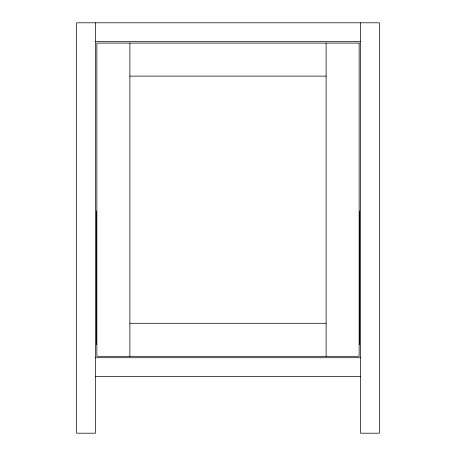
<?xml version="1.0" encoding="UTF-8"?>
<svg xmlns="http://www.w3.org/2000/svg" width="456" height="456" viewBox="0 0 456 456"><rect width="100%" height="100%" fill="white"/><g stroke="black" fill="none" stroke-linecap="round" stroke-linejoin="round"><path stroke-width="0.68" d="M95.446 41.667L360.553 41.667M129.88 76.106L326.12 76.106M129.88 323.287L326.12 323.287M95.446 357.726L360.553 357.726M95.446 376.593L360.553 376.593M360.553 22.8L360.553 433.2L379.426 433.2L379.426 22.8L76.574 22.8L76.574 433.2L95.446 433.2L95.446 22.8M359.613 211.02L359.613 344.514M326.12 43.086L326.12 356.307M129.88 43.086L129.88 356.307M96.387 211.02L96.387 344.514M359.14 43.086L96.86 43.086L96.86 356.307L359.14 356.307L359.14 43.086"/></g></svg>
